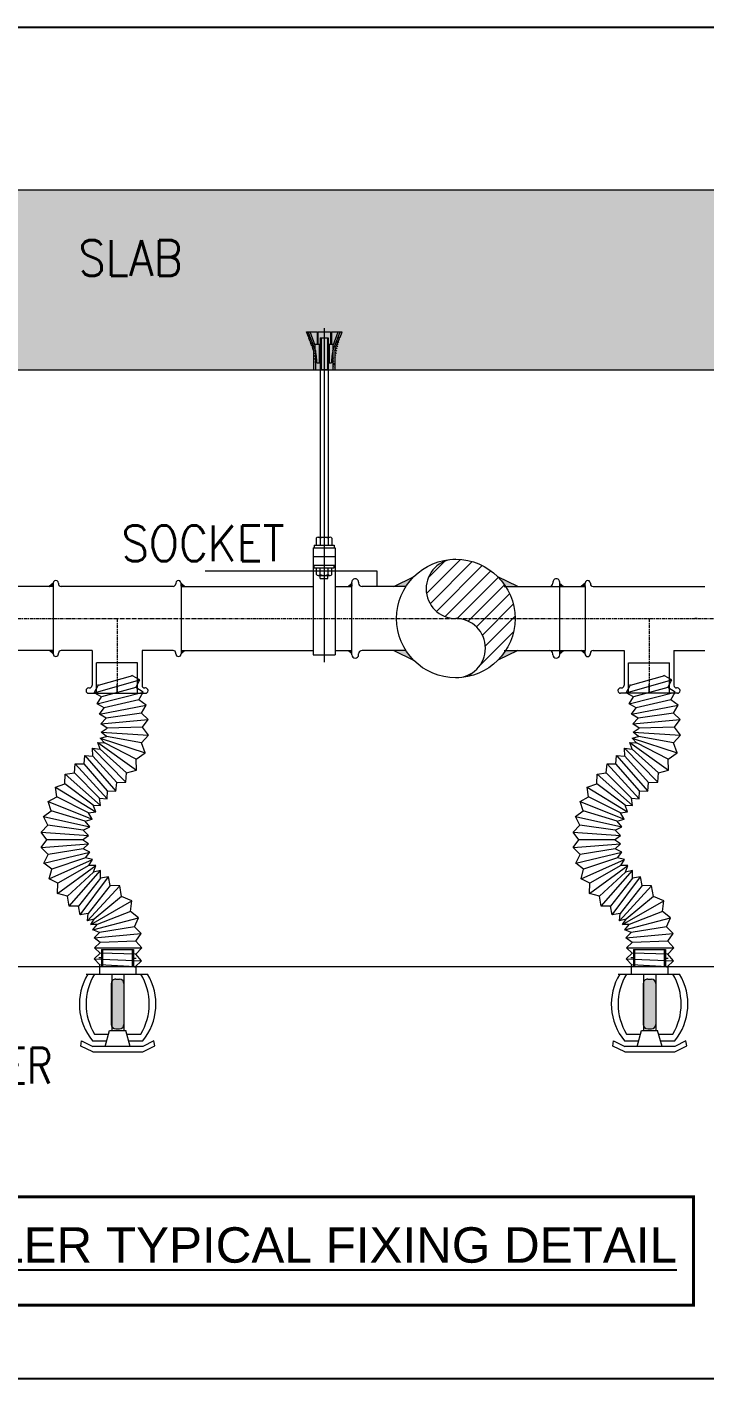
# Model space of a CAD drawing. Header units: millimetres. Extents: x 1706 to 249912, y -487248 to 27192.
# Drawn here: x 198512 to 204235, y -36495 to -25097 of the extents above; entities that cross this region are included whole.
import ezdxf
from ezdxf.enums import TextEntityAlignment as Align

# ---------------------------------------------------------------- set-up
doc = ezdxf.new("R2010")
doc.units = ezdxf.units.MM
for name, pattern in [('CENTER', [50.8, 31.75, -6.35, 6.35, -6.35]), ('CONTINU', [0]), ('DASHDOT', [1, 0.5, -0.25, 0, -0.25])]:
    doc.linetypes.add(name, pattern=pattern)
doc.layers.get('0').update_dxf_attribs({"color": 251})
for name, color, linetype in [('FF-FPS-32MM DIA', 1, 'DASHDOT'), ('FS-SPK- TEXT', 7, 'Continuous'), ('TITLE', 251, 'Continuous'), ('tsi dia', 7, 'Continuous')]:
    doc.layers.add(name, color=color, linetype=linetype)
doc.layers.add('HEADER', color=1, linetype='CONTINU', lineweight=0)
doc.layers.add('Sprinkler Pipe', color=11, linetype='Continuous', lineweight=35)
doc.styles.add('Arial', font='arial.ttf', dxfattribs={"height": 300})
doc.styles.add('RomanS', font='romans__.ttf', dxfattribs={"height": 300})

msp = doc.modelspace()

# ---------------------------------------------------------------- hatches: boundary and pattern name
at = {"layer": 'FS-SPK- TEXT', "lineweight": 0}
h = msp.add_hatch(dxfattribs=at)
h.set_pattern_fill('AR-CONC', color=251, scale=150, angle=0.0000005, style=0)
h.set_pattern_definition([(50, (446352.25, 33809.4), (1075.8903, -94.1282), [112.5, -1237.5]), (355, (446352.2, 33809.4), (-208.127, 1128.288), [90, -990]), (100.4514, (446441.9, 33801.5), (867.764, 1034.1593), [95.6103, -1051.713]), (46.1842, (446352.2, 34109.4), (1600.8616, -248.2785), [168.75, -1856.25]), (96.6356, (446485.7, 34088.7), (1401.994, 1461.177), [143.415, -1577.5695]), (351.1842, (446352.2, 34109.4), (1401.993, 1461.178), [135, -1485]), (21, (446502.25, 34034.4), (895.3606, -603.9283), [112.5, -1237.5]), (326, (446502.2, 34034.4), (364.973, 1087.725), [90, -990]), (71.4514, (446576.9, 33984), (1260.334, 483.7958), [95.6103, -1051.713]), (37.5, (446352.25, 33809.36), (18.2398, 499.3408), [0, -978, 0, -1005, 0, -993.75]), (7.5, (446352.25, 33809.36), (394.6043, 591.6176), [0, -573, 0, -955.5, 0, -378.75]), (327.5, (446017.75, 33809.36), (800.73365, -33.8323), [0, -375, 0, -1170, 0, -1552.5]), (317.5, (445867.75, 33809.36), (874.7793, 150.1575), [0, -487.5, 0, -777, 0, -1102.5])])
h.paths.add_polyline_path([(182758.514, -27989.696), (215564.947, -27989.695), (215565.594, -26471.27), (182758.514, -26471.27)])
h = msp.add_hatch(dxfattribs=at)
h.set_pattern_fill('ANSI31', color=9, scale=126, angle=0.0000005, style=0)
h.set_pattern_definition([(45.0000005, (-14170071.985, -3154813.15), (-11.136931902, 11.136931706), [])])
h.paths.add_polyline_path([(200870.221, -27666.379), (200887.048, -27709.8), (200890.302, -27707.962), (200893.786, -27716.952), (200890.532, -27718.791), (200890.532, -27718.79), (200902.028, -27748.454), (200902.029, -27748.454), (200905.369, -27746.567), (200908.853, -27755.557), (200905.512, -27757.445), (200917.356, -27788.007), (200920.592, -27786.732), (200924.321, -27796.357), (200921.016, -27797.452), (200931.257, -27823.879), (200931.257, -27989.695), (200947.007, -27823.879), (200947.007, -27989.695), (200947.141, -27824.224), (200885.971, -27666.379)])
h = msp.add_hatch(dxfattribs=at)
h.set_pattern_fill('ANSI31', color=9, scale=126, angle=0.0000005, style=0)
h.set_pattern_definition([(135.0000005, (14572113.054, -3154812.898), (11.136931706, 11.136931902), [])])
edge = h.paths.add_edge_path()
edge.add_line((201147.228, -27716.952), (201150.713, -27707.962))
edge.add_line((201150.483, -27718.791), (201147.228, -27716.952))
edge.add_line((201153.966, -27709.8), (201150.713, -27707.962))
edge.add_line((201153.966, -27709.8), (201170.793, -27666.379))
edge.add_line((201138.986, -27748.454), (201150.482, -27718.79))
edge.add_line((201093.873, -27824.224), (201155.043, -27666.379))
edge.add_line((201132.161, -27755.557), (201135.645, -27746.567))
edge.add_line((201116.693, -27796.357), (201120.423, -27786.732))
edge.add_line((201135.502, -27757.445), (201132.161, -27755.557))
edge.add_line((201138.986, -27748.454), (201135.645, -27746.567))
edge.add_line((201123.659, -27788.007), (201135.502, -27757.445))
edge.add_line((201120.423, -27786.732), (201123.659, -27788.007))
edge.add_line((201119.998, -27797.452), (201116.693, -27796.357))
edge.add_line((201109.757, -27823.879), (201119.998, -27797.452))
edge.add_line((201109.757, -27823.879), (201109.757, -27989.695))
edge.add_line((201094.007, -27823.879), (201094.007, -27989.695))
at = {"layer": 'FS-SPK- TEXT', "linetype": 'Continuous', "lineweight": 0}
h = msp.add_hatch(dxfattribs=at)
h.set_pattern_fill('ANSI31', color=8, scale=664.89157, angle=0.0000005, style=0)
h.set_pattern_definition([(225.0000005, (-27246937.19, 1720753.77), (58.76866778, -58.76866675), [])])
h.paths.add_polyline_path([(202631.081, -30083.635), (202131.078, -30083.635, -0.999998975), (202131.079, -30583.638, 0.414213071)])
h.paths.add_polyline_path([(202131.078, -29583.633), (202131.078, -30083.635), (202631.081, -30083.635, 0.414213562)])
h.paths.add_polyline_path([(202131.078, -29583.633, 1), (202131.078, -30083.635)])
at = {"layer": 'FS-SPK- TEXT', "lineweight": 0}
for points in [[(201774.706, -29732.92), (201606.958, -29813.635), (201710.243, -29813.635, -0.051786951)], [(202487.451, -29732.92), (202655.198, -29813.635), (202551.913, -29813.635, 0.051786951)], [(201774.706, -30434.35), (201606.958, -30353.635), (201710.243, -30353.635, 0.051786951)], [(202487.451, -30434.35), (202655.198, -30353.635), (202551.913, -30353.635, -0.051786951)]]:
    msp.add_hatch(color=8, dxfattribs=at).paths.add_polyline_path(points)
h = msp.add_hatch(dxfattribs=at)
h.set_pattern_fill('ANSI31', color=8, scale=0.75, angle=0.0000005, style=0)
h.set_pattern_definition([(135.0000005, (257314.72706, -31459.42174), (0.06629126015, 0.06629126132), [])])
h.paths.add_polyline_path([(198731.928, -29784.476), (198731.928, -29812.805), (198700.164, -29812.805)])
h = msp.add_hatch(dxfattribs=at)
h.set_pattern_fill('ANSI31', color=8, scale=0.75, angle=0.0000005, style=0)
h.set_pattern_definition([(45.0000005, (141229.14478, -31459.42276), (-0.06629126132, 0.06629126015), [])])
h.paths.add_polyline_path([(199811.944, -29784.476), (199811.944, -29812.805), (199843.708, -29812.805)])
h = msp.add_hatch(dxfattribs=at)
h.set_pattern_fill('ANSI31', color=251, scale=0.75, angle=0.0000005, style=0)
h.set_pattern_definition([(135.0000005, (259837.04576, -31460.25178), (0.06629126015, 0.06629126132), [])])
h.paths.add_polyline_path([(201254.247, -29785.306), (201254.247, -29813.635), (201222.483, -29813.635)])
h = msp.add_hatch(dxfattribs=at)
h.set_pattern_fill('ANSI31', color=8, scale=0.75, angle=0.0000005, style=0)
h.set_pattern_definition([(45.0000005, (144425.11053, -31460.25279), (-0.06629126132, 0.06629126015), [])])
h.paths.add_polyline_path([(203007.909, -29785.306), (203007.909, -29813.635), (203039.674, -29813.635)])
h = msp.add_hatch(dxfattribs=at)
h.set_pattern_fill('ANSI31', color=8, scale=0.75, angle=0.0000005, style=0)
h.set_pattern_definition([(135.0000005, (261804.75276, -31460.25176), (0.06629126015, 0.06629126132), [])])
h.paths.add_polyline_path([(203221.954, -29785.306), (203221.954, -29813.635), (203190.19, -29813.635)])
h = msp.add_hatch(dxfattribs=at)
h.set_pattern_fill('ANSI31', color=8, scale=0.75, angle=0.0000005, style=0)
h.set_pattern_definition([(225.0000005, (257315.72596, -28706.45293), (0.06629126132, -0.06629126015), [])])
h.paths.add_polyline_path([(198732.927, -30381.399), (198732.927, -30353.071), (198701.163, -30353.071)])
h = msp.add_hatch(dxfattribs=at)
h.set_pattern_fill('ANSI31', color=8, scale=0.75, angle=0.0000005, style=0)
h.set_pattern_definition([(315.0000005, (141230.14369, -28706.45395), (-0.06629126015, -0.06629126132), [])])
h.paths.add_polyline_path([(199812.943, -30381.399), (199812.943, -30353.071), (199844.707, -30353.071)])
h = msp.add_hatch(dxfattribs=at)
h.set_pattern_fill('ANSI31', color=251, scale=0.75, angle=0.0000005, style=0)
h.set_pattern_definition([(225.0000005, (259837.04574, -28707.01713), (0.06629126132, -0.06629126015), [])])
h.paths.add_polyline_path([(201254.247, -30381.964), (201254.247, -30353.635), (201222.483, -30353.635)])
h = msp.add_hatch(dxfattribs=at)
h.set_pattern_fill('ANSI31', color=8, scale=0.75, angle=0.0000005, style=0)
h.set_pattern_definition([(315.0000005, (144425.1105, -28707.01814), (-0.06629126015, -0.06629126132), [])])
h.paths.add_polyline_path([(203007.909, -30381.964), (203007.909, -30353.635), (203039.674, -30353.635)])
h = msp.add_hatch(dxfattribs=at)
h.set_pattern_fill('ANSI31', color=8, scale=0.75, angle=0.0000005, style=0)
h.set_pattern_definition([(225.0000005, (261804.75274, -28707.01711), (0.06629126132, -0.06629126015), [])])
h.paths.add_polyline_path([(203221.954, -30381.964), (203221.954, -30353.635), (203190.19, -30353.635)])
h = msp.add_hatch(color=256, dxfattribs=at)
h.paths.add_polyline_path([(199223.674, -33506.625, 0.414213562), (199261.174, -33544.125), (199277.182, -33544.125), (199277.182, -33123.987), (199261.174, -33123.987, 0.414213562), (199223.674, -33161.487)])
h.paths.add_polyline_path([(199277.182, -33544.125), (199293.19, -33544.125, 0.414213562), (199330.69, -33506.625), (199330.69, -33161.487, 0.414213562), (199293.19, -33123.987), (199277.182, -33123.987)])
h = msp.add_hatch(color=256, dxfattribs=at)
h.paths.add_polyline_path([(203713.682, -33506.625, 0.414213562), (203751.182, -33544.125), (203767.19, -33544.125), (203767.19, -33123.987), (203751.182, -33123.987, 0.414213562), (203713.682, -33161.487)])
h.paths.add_polyline_path([(203767.19, -33544.125), (203783.198, -33544.125, 0.414213562), (203820.698, -33506.625), (203820.698, -33161.487, 0.414213562), (203783.198, -33123.987), (203767.19, -33123.987)])

# ---------------------------------------------------------------- linework, layer by layer
at = {"color": 7}
msp.add_lwpolyline([(181344.893, -25096.607), (217878.379, -25096.607), (217878.379, -36495.456), (181344.893, -36495.456)], close=True, dxfattribs=at)
at = {"layer": 'FF-FPS-32MM DIA', "ltscale": 1.5, "const_width": 25, "elevation": -29253.473}
msp.add_lwpolyline([(194310.356, -34960.719), (204138.462, -34960.719), (204138.462, -35874.311), (194310.356, -35874.311)], close=True, dxfattribs=at)
at = {"layer": 'FS-SPK- TEXT', "color": 251, "linetype": 'Continuous', "lineweight": 0}
for p, q in [((215565.594, -26471.27, -28603.472), (182758.514, -26471.27, -28603.472)), ((215564.947, -27989.695, -35104.305), (182758.514, -27989.696, -35104.305))]:
    msp.add_line(p, q, dxfattribs=at)
at = {"layer": 'FS-SPK- TEXT', "color": 9, "lineweight": 0}
for p, q in [((200887.048, -27709.8, -33877.206), (200870.221, -27666.379, -33963.502)), ((200870.221, -27666.379, -33650.481), (200960.482, -27666.379, -33650.481)), ((200947.141, -27824.224, -33649.796), (200885.971, -27666.379, -33963.502)), ((200944.314, -27780.542, -33736.612), (200901.721, -27666.379, -33963.502)), ((200960.482, -27666.379, -33650.481), (200960.482, -27771.379, -33650.481)), ((200968.007, -27666.379, -33650.481), (201073.007, -27666.379, -33650.481)), ((200968.007, -27666.379, -33650.481), (200968.007, -27771.379, -33650.481)), ((201020.507, -27636.09, -35492.603), (201020.507, -30453.026, -31584.684)), ((201073.007, -27666.379, -33650.481), (201073.007, -27771.379, -33650.481)), ((201081.442, -27666.379, -33650.481), (201081.442, -27771.379, -33650.481)), ((201081.442, -27666.379, -33650.481), (201172.034, -27666.379, -33650.481)), ((201094.007, -27827.082, -33650.481), (201156.284, -27666.379, -33969.868)), ((201096.7, -27782.337, -33733.043), (201139.293, -27666.379, -33963.502)), ((201153.966, -27713.003, -33877.206), (201172.034, -27666.379, -33969.868)), ((200887.048, -27709.8, -33979.438), (200890.302, -27707.962, -33979.438)), ((200893.786, -27716.952, -33859.74), (200890.302, -27707.962, -33877.608)), ((200890.532, -27718.791, -33979.438), (200893.786, -27716.952, -33979.438)), ((200902.028, -27748.454, -33800.383), (200890.532, -27718.79, -33859.338)), ((200902.029, -27748.454, -33782.515), (200905.369, -27746.567, -33782.515)), ((200908.853, -27755.557, -33590.866), (200905.369, -27746.567, -33608.734)), ((200905.512, -27757.445, -33782.515), (200908.853, -27755.557, -33782.515)), ((200917.356, -27788.007, -33721.775), (200905.512, -27757.445, -33782.515)), ((200920.592, -27786.732, -33745.774), (200917.356, -27788.007, -33953.425)), ((200924.321, -27796.357, -33726.646), (200920.592, -27786.732, -33745.774)), ((200921.016, -27797.452, -33703.004), (200924.321, -27796.357, -33828.552)), ((200931.257, -27823.879, -33650.481), (200921.016, -27797.452, -33703.004)), ((200944.314, -27771.379, -33650.481), (200986.257, -27771.379, -33650.481)), ((200944.314, -27813.379, -33650.481), (200944.314, -27771.379, -33650.481)), ((200978.507, -27771.379, -33650.481), (200978.507, -27928.879, -33650.481)), ((200986.257, -27716.41, -33650.481), (200986.257, -27984.482, -29518.886)), ((200986.257, -27716.41, -33650.481), (201054.757, -27716.41, -33650.481)), ((200994.006, -27716.41, -33650.481), (200994.006, -27984.482, -29518.886)), ((201047.008, -27716.41, -33650.481), (201047.008, -27984.482, -29518.886)), ((201054.757, -27716.41, -33650.481), (201054.757, -27984.482, -29518.886)), ((201054.757, -27771.379, -33650.481), (201096.7, -27771.379, -33650.481)), ((201062.507, -27771.379, -33650.481), (201062.507, -27928.879, -33650.481)), ((201096.7, -27813.379, -33650.481), (201096.7, -27771.379, -33650.481)), ((201109.757, -27823.879, -33650.481), (201120.192, -27797.561, -33727.505)), ((201120.192, -27797.561, -33979.438), (201116.93, -27795.718, -33979.438)), ((201116.938, -27795.723, -33727.906), (201120.423, -27786.732, -33745.774)), ((201123.676, -27788.571, -33979.438), (201120.414, -27786.727, -33979.438)), ((201123.676, -27788.571, -33745.372), (201135.797, -27757.612, -33787.387)), ((201132.544, -27755.773, -33787.789), (201136.028, -27746.783, -33805.657)), ((201135.885, -27757.661, -33979.438), (201132.544, -27755.773, -33979.438)), ((201139.368, -27748.67, -33979.438), (201136.028, -27746.783, -33979.438)), ((201139.282, -27751.824, -33805.255), (201150.482, -27721.994, -33859.338)), ((201147.228, -27720.155, -33859.74), (201150.713, -27711.165, -33877.608)), ((201150.483, -27721.994, -33979.438), (201147.228, -27720.155, -33979.438)), ((201153.966, -27713.003, -33979.438), (201150.713, -27711.165, -33979.438)), ((200931.257, -27823.879, -33650.481), (200931.257, -27989.695, -33650.481)), ((200947.007, -27823.879, -33650.481), (200947.007, -27989.695, -33650.481)), ((201094.007, -27823.879, -33650.481), (201094.007, -27989.695, -33650.481)), ((201109.757, -27823.879, -33650.481), (201109.757, -27989.695, -33650.481)), ((200957.507, -27928.879, -33650.481), (200986.257, -27928.879, -33650.481)), ((200986.257, -27984.482, -29518.886), (201054.757, -27984.482, -29518.886)), ((200986.257, -27989.695, -35716.279), (200986.257, -29398.606, -31584.684)), ((201054.757, -27928.879, -33650.481), (201083.507, -27928.879, -33650.481)), ((201054.757, -27989.695, -35716.279), (201054.757, -29398.606, -31584.684)), ((200952.546, -29406.369, -31255.727), (200952.546, -29465.314, -31255.727)), ((200968.196, -29398.606, -31255.727), (201067.201, -29398.606, -31255.727)), ((200986.953, -29406.215, -31255.727), (200986.953, -29465.314, -31255.727)), ((201054.737, -29406.215, -31255.727), (201054.737, -29465.314, -31255.727)), ((201085.919, -29406.369, -31255.727), (201085.919, -29465.314, -31255.727)), ((200928.632, -29487.841, -31584.684), (200928.632, -30389.277, -31584.684)), ((200928.632, -29487.841, -31584.684), (201112.382, -29487.841, -31584.684)), ((200934.976, -29465.314, -31584.684), (201106.039, -29465.314, -31584.684)), ((200934.976, -29465.314, -31584.684), (200934.976, -29487.841, -31584.684)), ((201106.039, -29465.314, -31584.684), (201106.039, -29487.841, -31584.684)), ((201112.382, -29487.841, -31584.684), (201112.382, -30389.277, -31584.684)), ((200928.632, -29561.341, -31584.684), (201112.382, -29561.341, -31584.684)), ((200928.632, -29634.841, -31584.684), (201112.382, -29634.841, -31584.684)), ((200934.976, -29657.369, -31584.684), (200934.976, -29634.841, -31584.684)), ((201106.039, -29657.369, -31584.684), (201106.039, -29634.841, -31584.684)), ((200934.976, -29657.369, -31584.684), (201106.039, -29657.369, -31584.684)), ((200955.075, -29711.97, -31584.684), (200955.075, -29657.369, -31584.684)), ((200970.725, -29719.733, -31584.684), (201070.289, -29719.733, -31584.684)), ((200986.257, -29712.124, -31584.684), (200986.257, -29657.369, -31584.684)), ((200986.257, -29747.498, -31584.684), (200986.257, -29719.733, -31584.684)), ((200986.257, -29747.498, -31584.684), (201051.689, -29747.498, -31584.684)), ((201051.689, -29747.498, -31584.684), (201051.689, -29719.733, -31584.684)), ((201054.757, -29712.124, -31584.684), (201054.757, -29657.369, -31584.684)), ((201085.94, -29711.97, -31584.684), (201085.94, -29657.369, -31584.684)), ((200928.632, -30389.277, -31584.684), (201112.382, -30389.277, -31584.684))]:
    msp.add_line(p, q, dxfattribs=at)
at = {"layer": 'FS-SPK- TEXT', "lineweight": 0}
for p, q in [((201467.467, -29683.764, -31169.28), (200014.821, -29683.764, -31169.28)), ((201467.467, -29813.635, -31169.28), (201467.467, -29683.764, -31169.28)), ((201606.958, -29813.635, -32854.203), (201774.706, -29732.92, -32854.203)), ((202655.198, -29813.635, -32854.203), (202487.451, -29732.92, -32854.203)), ((202655.198, -29813.635, -32854.203), (202487.451, -29732.92, -32854.203)), ((201606.958, -30353.635, -32854.203), (201774.706, -30434.35, -32854.203)), ((202655.198, -30353.635, -32854.203), (202487.451, -30434.35, -32854.203)), ((202655.198, -30353.635, -32854.203), (202487.451, -30434.35, -32854.203)), ((199140.337, -32875.503, -31169.28), (199140.337, -33018.495, -31169.28)), ((199140.337, -32875.503, -31169.28), (199410.337, -32875.503, -31169.28)), ((199150.228, -32875.503, -31169.28), (199150.228, -33018.495, -31169.28)), ((199400.447, -32875.503, -31169.28), (199400.447, -33018.495, -31169.28)), ((199410.337, -32875.503, -31169.28), (199410.337, -33018.495, -31169.28)), ((203630.345, -32875.503, -31169.28), (203630.345, -33018.495, -31169.28)), ((203630.345, -32875.503, -31169.28), (203900.345, -32875.503, -31169.28)), ((203640.236, -32875.503, -31169.28), (203640.236, -33018.495, -31169.28)), ((203890.454, -32875.503, -31169.28), (203890.454, -33018.495, -31169.28)), ((203900.345, -32875.503, -31169.28), (203900.345, -33018.495, -31169.28)), ((199012.588, -33018.495, -31169.28), (199540.194, -33018.495, -31169.28)), ((199140.337, -32945.365, -31169.28), (199117.837, -32945.365, -31169.28)), ((199122.676, -33018.495, -31169.28), (199122.676, -33082.001, -31169.28)), ((199410.337, -32946.999, -31169.28), (199432.837, -32946.999, -31169.28)), ((199431.688, -33018.495, -31169.28), (199431.688, -33082.001, -31169.28)), ((203502.596, -33018.495, -31169.28), (204030.201, -33018.495, -31169.28)), ((203630.345, -32945.365, -31169.28), (203607.845, -32945.365, -31169.28)), ((203612.684, -33018.495, -31169.28), (203612.684, -33082.001, -31169.28)), ((203900.345, -32946.999, -31169.28), (203922.845, -32946.999, -31169.28)), ((203921.695, -33018.495, -31169.28), (203921.695, -33082.001, -31169.28)), ((199012.588, -33082.001, -31169.28), (199529.141, -33082.001, -31169.28)), ((199223.674, -33161.487, -31169.28), (199223.674, -33506.625, -31169.28)), ((199261.174, -33123.987, -31169.28), (199293.19, -33123.987, -31169.28)), ((199330.69, -33161.487, -31169.28), (199330.69, -33506.625, -31169.28)), ((203502.596, -33082.001, -31169.28), (204019.148, -33082.001, -31169.28)), ((203713.682, -33161.487, -31169.28), (203713.682, -33506.625, -31169.28)), ((203751.182, -33123.987, -31169.28), (203783.198, -33123.987, -31169.28)), ((203820.698, -33161.487, -31169.28), (203820.698, -33506.625, -31169.28)), ((199261.174, -33544.125, -31169.28), (199293.19, -33544.125, -31169.28)), ((203751.182, -33544.125, -31169.28), (203783.198, -33544.125, -31169.28))]:
    msp.add_line(p, q, dxfattribs=at)
at = {"layer": 'FS-SPK- TEXT', "color": 8, "lineweight": 0}
for p, q in [((198731.928, -29784.476, -36010.169), (198700.164, -29812.805, -36010.169)), ((199811.944, -29784.476, -36010.169), (199843.708, -29812.805, -36010.169)), ((203007.909, -29785.306, -36275.28), (203039.674, -29813.635, -36275.28)), ((203221.954, -29785.306, -34590.358), (203190.19, -29813.635, -34590.358)), ((198732.927, -30381.399, -36022.547), (198701.163, -30353.071, -36022.547)), ((199812.943, -30381.399, -36022.547), (199844.707, -30353.071, -36022.547)), ((203007.909, -30381.964, -36275.28), (203039.674, -30353.635, -36275.28)), ((203221.954, -30381.964, -34590.358), (203190.19, -30353.635, -34590.358))]:
    msp.add_line(p, q, dxfattribs=at)
at = {"layer": 'FS-SPK- TEXT', "color": 251, "lineweight": 0}
for p, q in [((201112.382, -29813.635, -33177.507), (201253.66, -29813.635, -32994.444)), ((201254.247, -29785.306, -36275.28), (201222.483, -29813.635, -36275.28)), ((201112.382, -30353.635, -33231.99), (201253.66, -30353.635, -33090.817)), ((201254.247, -30381.964, -36275.28), (201222.483, -30353.635, -36275.28))]:
    msp.add_line(p, q, dxfattribs=at)
at = {"layer": 'FS-SPK- TEXT', "color": 8, "linetype": 'CENTER', "lineweight": 0}
for p, q in [((187562.315, -30083.635, -28204.395), (212035.182, -30083.635, -33362.648)), ((198865.18, -30083.635, -31169.28), (198885.61, -30083.635, -31169.28)), ((199271.954, -30083.635, -31169.28), (199271.954, -30714.451, -31169.28)), ((203761.962, -30083.635, -31169.28), (203761.962, -30714.451, -31169.28)), ((204168.735, -30083.635, -31169.28), (204148.306, -30083.635, -31169.28))]:
    msp.add_line(p, q, dxfattribs=at)
at = {"layer": 'FS-SPK- TEXT', "linetype": 'ByBlock', "lineweight": 0}
for p, q in [((199077.465, -33018.495, -31169.28), (199475.316, -33018.495, -31169.28)), ((203567.473, -33018.495, -31169.28), (203965.324, -33018.495, -31169.28))]:
    msp.add_line(p, q, dxfattribs=at)
at = {"layer": 'FS-SPK- TEXT', "color": 222, "linetype": 'Continuous', "lineweight": 0}
for p, q in [((199226.832, -33082.001, -31169.28), (199226.832, -33556.57, -31169.28)), ((199329.043, -33082.001, -31169.28), (199329.043, -33556.57, -31169.28)), ((203716.84, -33082.001, -31169.28), (203716.84, -33556.57, -31169.28)), ((203819.051, -33082.001, -31169.28), (203819.051, -33556.57, -31169.28)), ((199081.982, -33587.849, -31169.28), (199200.934, -33587.849, -31169.28)), ((199172.52, -33691.227, -31169.28), (199209.531, -33556.57, -31169.28)), ((199209.531, -33556.57, -31169.28), (199344.833, -33556.57, -31169.28)), ((199381.844, -33691.227, -31169.28), (199344.833, -33556.57, -31169.28)), ((199353.43, -33587.849, -31169.28), (199472.382, -33587.849, -31169.28)), ((203571.99, -33587.849, -31169.28), (203690.942, -33587.849, -31169.28)), ((203662.528, -33691.227, -31169.28), (203699.539, -33556.57, -31169.28)), ((203699.539, -33556.57, -31169.28), (203834.841, -33556.57, -31169.28)), ((203871.852, -33691.227, -31169.28), (203834.841, -33556.57, -31169.28)), ((203843.438, -33587.849, -31169.28), (203962.39, -33587.849, -31169.28)), ((198965.7, -33688.975, -31169.28), (198972.55, -33645.561, -31169.28)), ((199067.007, -33736.16, -31169.28), (198965.7, -33688.975, -31169.28)), ((198972.55, -33645.561, -31169.28), (199067.007, -33691.227, -31169.28)), ((199065.589, -33644.289, -31169.28), (199185.421, -33644.289, -31169.28)), ((199488.869, -33691.227, -31169.28), (199067.007, -33691.227, -31169.28)), ((199067.007, -33736.16, -31169.28), (199488.869, -33736.16, -31169.28)), ((199368.943, -33644.289, -31169.28), (199488.775, -33644.289, -31169.28)), ((199583.326, -33644.205, -31169.28), (199488.869, -33691.227, -31169.28)), ((199488.869, -33736.16, -31169.28), (199590.175, -33687.619, -31169.28)), ((199590.175, -33687.619, -31169.28), (199583.326, -33644.205, -31169.28)), ((203455.708, -33688.975, -31169.28), (203462.557, -33645.561, -31169.28)), ((203557.014, -33736.16, -31169.28), (203455.708, -33688.975, -31169.28)), ((203462.557, -33645.561, -31169.28), (203557.014, -33691.227, -31169.28)), ((203555.596, -33644.289, -31169.28), (203675.429, -33644.289, -31169.28)), ((203978.877, -33691.227, -31169.28), (203557.014, -33691.227, -31169.28)), ((203557.014, -33736.16, -31169.28), (203978.877, -33736.16, -31169.28)), ((203858.951, -33644.289, -31169.28), (203978.783, -33644.289, -31169.28)), ((204073.334, -33644.205, -31169.28), (203978.877, -33691.227, -31169.28)), ((203978.877, -33736.16, -31169.28), (204080.183, -33687.619, -31169.28)), ((204080.183, -33687.619, -31169.28), (204073.334, -33644.205, -31169.28))]:
    msp.add_line(p, q, dxfattribs=at)
at = {"layer": 'FS-SPK- TEXT', "color": 251, "lineweight": 0, "elevation": -31169.28}
msp.add_lwpolyline([(183733.999, -33018.495), (216340.745, -33018.495)], dxfattribs=at)
at = {"layer": 'FS-SPK- TEXT', "color": 9, "lineweight": 0}
for centre, radius, start, end in [((200584.377, -27912.997, -33650.481), 373.468, 357.5627808, 15.4702939), ((201456.637, -27912.997, -33650.481), 373.468, 164.529707, 182.4372202), ((200969.818, -29421.701, -31255.727), 23.096, 42.1077914, 138.4058136), ((201020.845, -29477.888, -31255.727), 79.282, 64.6918097, 115.3081913), ((201070.269, -29418.262, -31255.727), 19.656, 37.2310803, 142.2022057), ((200970.725, -29700.077, -31584.684), 19.656, 217.2310803, 322.2022057), ((201020.507, -29638.847, -31584.684), 80.886, 244.9481667, 295.0518343), ((201070.289, -29700.077, -31584.684), 19.656, 217.7977952, 322.7689206)]:
    msp.add_arc(centre, radius, start, end, dxfattribs=at)
at = {"layer": 'FS-SPK- TEXT', "color": 222, "linetype": 'Continuous', "lineweight": 0}
for centre, start, end in [((199438.515, -33334.925, -31169.28), 148.5344376, 219.6776818), ((199495.274, -33334.925, -31169.28), 148.5344376, 211.4655634), ((199059.09, -33334.925, -31169.28), 328.5344376, 31.4655634), ((199115.849, -33334.925, -31169.28), 320.3223192, 31.4655634), ((203928.523, -33334.925, -31169.28), 148.5344376, 219.6776818), ((203985.282, -33334.925, -31169.28), 148.5344376, 211.4655634), ((203549.098, -33334.925, -31169.28), 328.5344376, 31.4655634), ((203605.856, -33334.925, -31169.28), 320.3223192, 31.4655634)]:
    msp.add_arc(centre, 484.542, start, end, dxfattribs=at)
at = {"layer": 'FS-SPK- TEXT', "lineweight": 0}
for centre, start, end in [((199261.174, -33161.487, -31169.28), 90.0000005, 180.0000005), ((199293.19, -33161.487, -31169.28), 0.0000005, 90.0000005), ((203751.182, -33161.487, -31169.28), 90.0000005, 180.0000005), ((203783.198, -33161.487, -31169.28), 0.0000005, 90.0000005), ((199261.174, -33506.625, -31169.28), 180.0000005, 270.0000005), ((199293.19, -33506.625, -31169.28), 270.0000005, 0.0000005), ((203751.182, -33506.625, -31169.28), 180.0000005, 270.0000005), ((203783.198, -33506.625, -31169.28), 270.0000005, 0.0000005)]:
    msp.add_arc(centre, 37.5, start, end, dxfattribs=at)
at = {"layer": 'HEADER', "lineweight": 0}
msp.add_circle((202131.078, -30083.635, -32854.203), 500.002, dxfattribs=at)
for centre, start, end in [((202131.078, -29833.634, -32854.203), 90.0000005, 270.0000005), ((202131.078, -30333.636, -32854.203), 270.0000005, 90.0000005)]:
    msp.add_arc(centre, 250.001, start, end, dxfattribs=at)
at = {"layer": 'Sprinkler Pipe', "lineweight": 0}
for p, q in [((198731.92, -29813.635, -35072.505), (197453.216, -29813.635, -33415.604)), ((198731.872, -29784.476, -32589.092), (198732.871, -30381.399, -32601.469)), ((198776.872, -29784.476, -32589.092), (198776.872, -29790.305, -32589.092)), ((199744.5, -29812.805, -32589.092), (198799.372, -29812.805, -32589.092)), ((199767, -29784.476, -32589.092), (199767, -29790.305, -32589.092)), ((199812, -29812.805, -32589.092), (199812.999, -30353.071, -32601.469)), ((199812.002, -29813.635, -34862.495), (200928.632, -29813.635, -33415.604)), ((201311.26, -29777.374, -32854.203), (201311.26, -29784.835, -32854.203)), ((201710.243, -29813.635, -32854.203), (201340.06, -29813.635, -32854.203)), ((202540.147, -29813.635, -31658.586), (203221.897, -29813.635, -31169.28)), ((202950.896, -29777.374, -32854.203), (202950.896, -29784.835, -32854.203)), ((203008.496, -30389.896, -32854.203), (203008.496, -29777.374, -32854.203)), ((203221.897, -29813.635, -31169.28), (203221.897, -30353.635, -31169.28)), ((203266.897, -29785.306, -31169.28), (203266.897, -29791.135, -31169.28)), ((203289.397, -29813.635, -31169.28), (204234.526, -29813.635, -31169.28)), ((198732.824, -30353.635, -35073.676), (197453.216, -30353.635, -33415.604)), ((198777.871, -30381.399, -32601.469), (198777.871, -30375.571, -32601.469)), ((199061.997, -30353.071, -32601.469), (198800.371, -30353.071, -32601.469)), ((199061.997, -30353.071, -32601.469), (199061.016, -30647.542, -31169.28)), ((199483.872, -30353.071, -32601.469), (199482.891, -30647.167, -31169.28)), ((199745.499, -30353.071, -32601.469), (199483.872, -30353.071, -32601.469)), ((199767.999, -30381.399, -32601.469), (199767.999, -30375.571, -32601.469)), ((199813.071, -30353.635, -34530.338), (200928.632, -30353.635, -33415.604)), ((201311.26, -30389.896, -32854.203), (201311.26, -30382.435, -32854.203)), ((201710.243, -30353.635, -32854.203), (201340.06, -30353.635, -32854.203)), ((202540.147, -30353.635, -31658.586), (203221.897, -30353.635, -31169.28)), ((202950.896, -30389.896, -32854.203), (202950.896, -30382.435, -32854.203)), ((203266.897, -30381.964, -31169.28), (203266.897, -30376.135, -31169.28)), ((203289.397, -30353.635, -31169.28), (203551.024, -30353.635, -31169.28)), ((203551.024, -30353.635, -31169.28), (203551.024, -30647.167, -31169.28)), ((203972.899, -30353.635, -31169.28), (203972.899, -30647.542, -31169.28)), ((203972.899, -30353.635, -31169.28), (204234.526, -30353.635, -31169.28)), ((199445.391, -30457.279, -31169.28), (199098.516, -30457.279, -31169.28)), ((199098.516, -30714.451, -31169.28), (199098.516, -30457.279, -31169.28)), ((199445.391, -30714.451, -31169.28), (199445.391, -30457.279, -31169.28)), ((203588.524, -30457.279, -31169.28), (203935.399, -30457.279, -31169.28)), ((203588.524, -30714.451, -31169.28), (203588.524, -30457.279, -31169.28)), ((203935.399, -30714.451, -31169.28), (203935.399, -30457.279, -31169.28)), ((199271.954, -30714.451, -31169.28), (199271.954, -30638.275, -31169.28)), ((203761.962, -30714.451, -31169.28), (203761.962, -30638.275, -31169.28)), ((199032.688, -30669.451, -31169.28), (199038.516, -30669.451, -31169.28)), ((199032.688, -30714.451, -31169.28), (199511.22, -30714.451, -31169.28)), ((199511.22, -30669.451, -31169.28), (199505.391, -30669.451, -31169.28)), ((203522.695, -30669.451, -31169.28), (203528.524, -30669.451, -31169.28)), ((204001.228, -30714.451, -31169.28), (203522.695, -30714.451, -31169.28)), ((204001.228, -30669.451, -31169.28), (203995.399, -30669.451, -31169.28))]:
    msp.add_line(p, q, dxfattribs=at)
at = {"layer": 'Sprinkler Pipe', "color": 251, "lineweight": 0}
msp.add_line((201253.66, -30389.896, -32854.203), (201253.66, -29777.374, -32854.203), dxfattribs=at)
at = {"layer": 'Sprinkler Pipe', "lineweight": 0, "elevation": -31169.28}
for points in [[(199425.163, -33025.725), (199425.462, -33019.732), (199125.836, -33004.774), (199078.172, -32952.653), (199477.982, -32970.314), (199429.911, -32915.017), (199130.036, -32906.366), (199080.731, -32859.274), (199480.929, -32860.47), (199429.978, -32803.787), (199130.163, -32814.319), (199077.687, -32775.915), (199476.338, -32740.731), (199418.932, -32684.093), (199122.729, -32731.674), (199066.807, -32708.242), (199454.253, -32608.016), (199384.639, -32555.027), (199105.33, -32664.511), (199049.6, -32663.612), (199396.619, -32464.269), (199309.932, -32426.681), (199078.575, -32617.662), (199023.8, -32632.972), (199294.367, -32338.093), (199212.996, -32334.934), (199027.436, -32570.661), (198959.933, -32582.255), (199199.616, -32261.768), (199131.347, -32272.928), (198947.16, -32509.729), (198867.731, -32509.21), (199132.26, -32208.903), (199073.893, -32222.049), (198853.21, -32425.27), (198769.409, -32401.784), (199093.405, -32166.864), (199034.164, -32167.257), (198773.622, -32315.977), (198698.131, -32277.541), (199063.835, -32114.997), (199004.686, -32100.979), (198720.421, -32196.861), (198654.011, -32147.431), (199042.858, -32052.785), (198986.605, -32026.789), (198690.308, -32073.779), (198632.999, -32015.727), (199031.933, -31983.919), (198980.342, -31948.403), (198680.345, -31949.7), (198632.392, -31884.331), (199031.621, -31912.193), (198985.869, -31869.205), (198688.958, -31826.264), (198651.229, -31754.332), (199041.895, -31841.166), (199002.959, -31792.376), (198716.015, -31704.834), (198690.204, -31626.973), (199062.299, -31774.299), (199031.178, -31721.159), (198762.701, -31587.293), (198751.449, -31504.586), (199091.831, -31715.061), (199069.989, -31658.465), (198830.792, -31477.399), (198833.101, -31395.794), (199132.273, -31661.607), (199123.615, -31597.922), (198911.62, -31385.653), (198918.882, -31309.414), (199189.841, -31603.933), (199191.242, -31535.401), (198993.168, -31310.086), (198998.952, -31238.534), (199262.041, -31540.104), (199269.057, -31467.03), (199068.1, -31244.283), (199065.762, -31177.902), (199345.628, -31463.97), (199352.952, -31383.932), (199128.773, -31184.574), (199110.018, -31128.165), (199435.394, -31361.169), (199432.717, -31270.018), (199165.927, -31132.82), (199128.67, -31092.26), (199508.991, -31216.823), (199478.79, -31131.974), (199183.579, -31078.585), (199137.623, -31041.643), (199536.951, -31068.049), (199488.229, -31000.488), (199188.313, -31007.602), (199135.991, -30972.095), (199534.426, -30934.544), (199477.353, -30880.685), (199180.654, -30925.071), (199123.902, -30890.667), (199516.867, -30814.913), (199456.248, -30769.997), (199163.622, -30836.103), (199104.024, -30802.237), (199492.229, -30704.991), (199430.255, -30665.642), (199140.452, -30743.194), (199079.16, -30708.965), (199464.748, -30601.811), (199402.611, -30565.766), (199113.855, -30647.13), (199112.228, -30641.355)], [(199079.16, -30708.965), (199113.855, -30647.13)], [(199402.611, -30565.766), (199400.983, -30559.99)], [(199430.255, -30665.642), (199464.748, -30601.811)], [(203915.171, -33025.725), (203915.47, -33019.732), (203615.843, -33004.774), (203568.18, -32952.653), (203967.99, -32970.314), (203919.919, -32915.017), (203620.044, -32906.366), (203570.739, -32859.274), (203970.937, -32860.47), (203919.986, -32803.787), (203620.171, -32814.319), (203567.695, -32775.915), (203966.345, -32740.731), (203908.939, -32684.093), (203612.737, -32731.674), (203556.815, -32708.242), (203944.261, -32608.016), (203874.646, -32555.027), (203595.338, -32664.511), (203539.608, -32663.612), (203886.627, -32464.269), (203799.94, -32426.681), (203568.583, -32617.662), (203513.808, -32632.972), (203784.375, -32338.093), (203703.004, -32334.934), (203517.444, -32570.661), (203449.941, -32582.255), (203689.624, -32261.768), (203621.355, -32272.928), (203437.168, -32509.729), (203357.739, -32509.21), (203622.268, -32208.903), (203563.901, -32222.049), (203343.218, -32425.27), (203259.417, -32401.784), (203583.412, -32166.864), (203524.172, -32167.257), (203263.63, -32315.977), (203188.139, -32277.541), (203553.843, -32114.997), (203494.693, -32100.978), (203210.428, -32196.861), (203144.019, -32147.431), (203532.866, -32052.785), (203476.613, -32026.789), (203180.316, -32073.779), (203123.007, -32015.727), (203521.941, -31983.919), (203470.35, -31948.403), (203170.352, -31949.7), (203122.4, -31884.331), (203521.629, -31912.193), (203475.877, -31869.205), (203178.966, -31826.264), (203141.237, -31754.332), (203531.903, -31841.166), (203492.967, -31792.376), (203206.023, -31704.834), (203180.212, -31626.973), (203552.307, -31774.299), (203521.186, -31721.159), (203252.709, -31587.293), (203241.456, -31504.586), (203581.839, -31715.061), (203559.997, -31658.465), (203320.8, -31477.398), (203323.109, -31395.794), (203622.281, -31661.607), (203613.623, -31597.922), (203401.628, -31385.653), (203408.89, -31309.414), (203679.849, -31603.932), (203681.25, -31535.401), (203483.176, -31310.086), (203488.96, -31238.534), (203752.049, -31540.104), (203759.065, -31467.03), (203558.108, -31244.283), (203555.77, -31177.902), (203835.636, -31463.97), (203842.96, -31383.932), (203618.781, -31184.574), (203600.026, -31128.165), (203925.402, -31361.168), (203922.725, -31270.018), (203655.935, -31132.82), (203618.678, -31092.26), (203998.999, -31216.823), (203968.798, -31131.974), (203673.587, -31078.585), (203627.631, -31041.643), (204026.959, -31068.049), (203978.237, -31000.488), (203678.321, -31007.602), (203625.999, -30972.095), (204024.434, -30934.544), (203967.36, -30880.685), (203670.662, -30925.071), (203613.91, -30890.667), (204006.875, -30814.913), (203946.256, -30769.997), (203653.63, -30836.103), (203594.032, -30802.237), (203982.237, -30704.991), (203920.263, -30665.642), (203630.46, -30743.194), (203569.168, -30708.965), (203954.756, -30601.811), (203892.618, -30565.765), (203603.863, -30647.13), (203602.235, -30641.355)], [(203569.168, -30708.965), (203603.863, -30647.13)], [(203892.618, -30565.765), (203890.991, -30559.99)], [(203920.263, -30665.642), (203954.756, -30601.811)], [(199104.024, -30802.237), (199140.452, -30743.194)], [(199456.248, -30769.997), (199492.229, -30704.991)], [(203594.032, -30802.237), (203630.46, -30743.194)], [(203946.256, -30769.997), (203982.237, -30704.991)], [(199123.902, -30890.667), (199163.622, -30836.103)], [(199477.353, -30880.685), (199516.867, -30814.913)], [(203613.91, -30890.667), (203653.63, -30836.103)], [(203967.36, -30880.685), (204006.875, -30814.913)], [(199135.991, -30972.095), (199180.654, -30925.071)], [(199488.229, -31000.488), (199534.426, -30934.544)], [(203625.999, -30972.095), (203670.662, -30925.071)], [(203978.237, -31000.488), (204024.434, -30934.544)], [(199128.67, -31092.26), (199183.579, -31078.585)], [(199137.623, -31041.643), (199188.313, -31007.602)], [(199478.79, -31131.974), (199536.951, -31068.049)], [(203618.678, -31092.26), (203673.587, -31078.585)], [(203627.631, -31041.643), (203678.321, -31007.602)], [(203968.798, -31131.974), (204026.959, -31068.049)], [(199065.762, -31177.902), (199128.773, -31184.574)], [(199110.018, -31128.165), (199165.927, -31132.82)], [(199432.717, -31270.018), (199508.991, -31216.823)], [(203555.77, -31177.902), (203618.781, -31184.574)], [(203600.026, -31128.165), (203655.935, -31132.82)], [(203922.725, -31270.018), (203998.999, -31216.823)], [(198918.882, -31309.414), (198993.168, -31310.086)], [(198998.952, -31238.534), (199068.1, -31244.283)], [(203408.89, -31309.414), (203483.176, -31310.086)], [(203488.96, -31238.534), (203558.108, -31244.283)], [(198833.101, -31395.794), (198911.62, -31385.653)], [(199352.952, -31383.932), (199435.394, -31361.169)], [(203323.109, -31395.794), (203401.628, -31385.653)], [(203842.96, -31383.932), (203925.402, -31361.168)], [(198751.449, -31504.586), (198830.792, -31477.399)], [(199191.242, -31535.401), (199262.041, -31540.104)], [(199269.057, -31467.03), (199345.628, -31463.97)], [(203241.456, -31504.586), (203320.8, -31477.398)], [(203681.25, -31535.401), (203752.049, -31540.104)], [(203759.065, -31467.03), (203835.636, -31463.97)], [(198690.204, -31626.973), (198762.701, -31587.293)], [(199069.989, -31658.465), (199132.273, -31661.607)], [(199123.615, -31597.922), (199189.841, -31603.933)], [(203180.212, -31626.973), (203252.709, -31587.293)], [(203559.997, -31658.465), (203622.281, -31661.607)], [(203613.623, -31597.922), (203679.849, -31603.932)], [(198651.229, -31754.332), (198716.015, -31704.834)], [(199002.959, -31792.376), (199062.299, -31774.299)], [(199031.178, -31721.159), (199091.831, -31715.061)], [(203141.237, -31754.332), (203206.023, -31704.834)], [(203492.967, -31792.376), (203552.307, -31774.299)], [(203521.186, -31721.159), (203581.839, -31715.061)], [(198632.392, -31884.331), (198688.958, -31826.264)], [(198980.342, -31948.403), (199031.621, -31912.193)], [(198985.869, -31869.205), (199041.895, -31841.166)], [(203122.4, -31884.331), (203178.966, -31826.264)], [(203470.35, -31948.403), (203521.629, -31912.193)], [(203475.877, -31869.205), (203531.903, -31841.166)], [(198632.999, -32015.727), (198680.345, -31949.7)], [(198986.605, -32026.789), (199031.933, -31983.919)], [(203123.007, -32015.727), (203170.352, -31949.7)], [(203476.613, -32026.789), (203521.941, -31983.919)], [(198654.011, -32147.431), (198690.308, -32073.779)], [(199004.686, -32100.979), (199042.858, -32052.785)], [(199034.164, -32167.257), (199063.835, -32114.997)], [(203144.019, -32147.431), (203180.316, -32073.779)], [(203494.693, -32100.978), (203532.866, -32052.785)], [(203524.172, -32167.257), (203553.843, -32114.997)], [(198698.131, -32277.541), (198720.421, -32196.861)], [(199073.893, -32222.049), (199093.405, -32166.864)], [(199131.347, -32272.928), (199132.26, -32208.903)], [(203188.139, -32277.541), (203210.428, -32196.861)], [(203563.901, -32222.049), (203583.412, -32166.864)], [(203621.355, -32272.928), (203622.268, -32208.903)], [(198769.409, -32401.784), (198773.622, -32315.977)], [(199212.996, -32334.934), (199199.616, -32261.768)], [(199309.932, -32426.681), (199294.367, -32338.093)], [(203259.417, -32401.784), (203263.63, -32315.977)], [(203703.004, -32334.934), (203689.624, -32261.768)], [(203799.94, -32426.681), (203784.375, -32338.093)], [(198867.731, -32509.21), (198853.21, -32425.27)], [(199384.639, -32555.027), (199396.619, -32464.269)], [(203357.739, -32509.21), (203343.218, -32425.27)], [(203874.646, -32555.027), (203886.627, -32464.269)], [(198959.933, -32582.255), (198947.16, -32509.729)], [(199023.8, -32632.972), (199027.436, -32570.661)], [(203449.941, -32582.255), (203437.168, -32509.729)], [(203513.808, -32632.972), (203517.444, -32570.661)], [(199049.6, -32663.612), (199078.575, -32617.662)], [(199066.807, -32708.242), (199105.33, -32664.511)], [(199418.932, -32684.093), (199454.253, -32608.016)], [(203539.608, -32663.612), (203568.583, -32617.662)], [(203556.815, -32708.242), (203595.338, -32664.511)], [(203908.939, -32684.093), (203944.261, -32608.016)], [(199077.687, -32775.915), (199122.729, -32731.674)], [(199080.731, -32859.274), (199130.163, -32814.319)], [(199429.978, -32803.787), (199476.338, -32740.731)], [(203567.695, -32775.915), (203612.737, -32731.674)], [(203570.739, -32859.274), (203620.171, -32814.319)], [(203919.986, -32803.787), (203966.345, -32740.731)], [(199078.172, -32952.653), (199130.036, -32906.366)], [(199429.911, -32915.017), (199480.929, -32860.47)], [(203568.18, -32952.653), (203620.044, -32906.366)], [(203919.919, -32915.017), (203970.937, -32860.47)], [(199125.536, -33010.766), (199125.836, -33004.774)], [(199425.462, -33019.732), (199477.982, -32970.314)], [(203615.544, -33010.766), (203615.843, -33004.774)], [(203915.47, -33019.732), (203967.99, -32970.314)]]:
    msp.add_lwpolyline(points, dxfattribs=at)
at = {"layer": 'Sprinkler Pipe', "lineweight": 0}
for centre, radius, start, end in [((201282.46, -29777.374, -32854.203), 28.8, 0.0000005, 180.0000005), ((202979.696, -29777.374, -32854.203), 28.8, 0.0000005, 180.0000005), ((198754.372, -29784.476, -32589.092), 22.5, 0.0000005, 180.0000005), ((198799.372, -29790.305, -32589.092), 22.5, 180.0000005, 270.0000005), ((199744.5, -29790.305, -32589.092), 22.5, 270.0000005, 0.0000005), ((199789.5, -29784.476, -32589.092), 22.5, 0.0000005, 180.0000005), ((201340.06, -29784.835, -32854.203), 28.8, 180.0000005, 270.0000005), ((202922.096, -29784.835, -32854.203), 28.8, 270.0000005, 0.0000005), ((203244.397, -29785.306, -31169.28), 22.5, 0.0000005, 180.0000005), ((203289.397, -29791.135, -31169.28), 22.5, 180.0000005, 270.0000005), ((198755.371, -30381.399, -32601.469), 22.5, 180.0000005, 0.0000005), ((198800.371, -30375.571, -32601.469), 22.5, 90.0000005, 180.0000005), ((199745.499, -30375.571, -32601.469), 22.5, 0.0000005, 90.0000005), ((199790.499, -30381.399, -32601.469), 22.5, 180.0000005, 0.0000005), ((201282.46, -30389.896, -32854.203), 28.8, 180.0000005, 0.0000005), ((201340.06, -30382.435, -32854.203), 28.8, 90.0000005, 180.0000005), ((202922.096, -30382.435, -32854.203), 28.8, 0.0000005, 90.0000005), ((202979.696, -30389.896, -32854.203), 28.8, 180.0000005, 0.0000005), ((203244.397, -30381.964, -31169.28), 22.5, 180.0000005, 0.0000005), ((203289.397, -30376.135, -31169.28), 22.5, 90.0000005, 180.0000005), ((199038.812, -30647.246, -31169.28), 22.206, 269.2373884, 0.7626127), ((199505.283, -30647.059, -31169.28), 22.392, 179.7230938, 270.2769072), ((203528.632, -30647.059, -31169.28), 22.392, 269.7230939, 0.2769072), ((203995.104, -30647.246, -31169.28), 22.206, 179.2373884, 270.7626126), ((199032.688, -30691.951, -31169.28), 22.5, 90.0000005, 270.0000005), ((199511.22, -30691.951, -31169.28), 22.5, 270.0000005, 90.0000005), ((203522.695, -30691.951, -31169.28), 22.5, 90.0000005, 270.0000005), ((204001.228, -30691.951, -31169.28), 22.5, 270.0000005, 90.0000005)]:
    msp.add_arc(centre, radius, start, end, dxfattribs=at)

# ---------------------------------------------------------------- texts
at = {"layer": 'TITLE', "color": 7, "lineweight": 0, "style": 'RomanS'}
for s, width, p in [('SLAB', 0.9, (199384.694, -27193.397, -28603.472)), ('SOCKET', 0.9, (199997.729, -29600.158, -31169.28)), ('PENDENT SPRINKLER', 0.8, (197050.987, -34004.307, -31169.28))]:
    msp.add_text(s, height=300, rotation=0.0000005, dxfattribs=dict(at, width=width)).set_placement(p, align=Align.CENTER)
at = {"layer": 'tsi dia', "lineweight": 25, "style": 'Arial'}
msp.add_text('%%UPENDENT SPRINKLER TYPICAL FIXING DETAIL', height=298.57143, dxfattribs=at).set_placement((194589.315, -35515.164, -27748.202))

doc.saveas('drawing.dxf')
